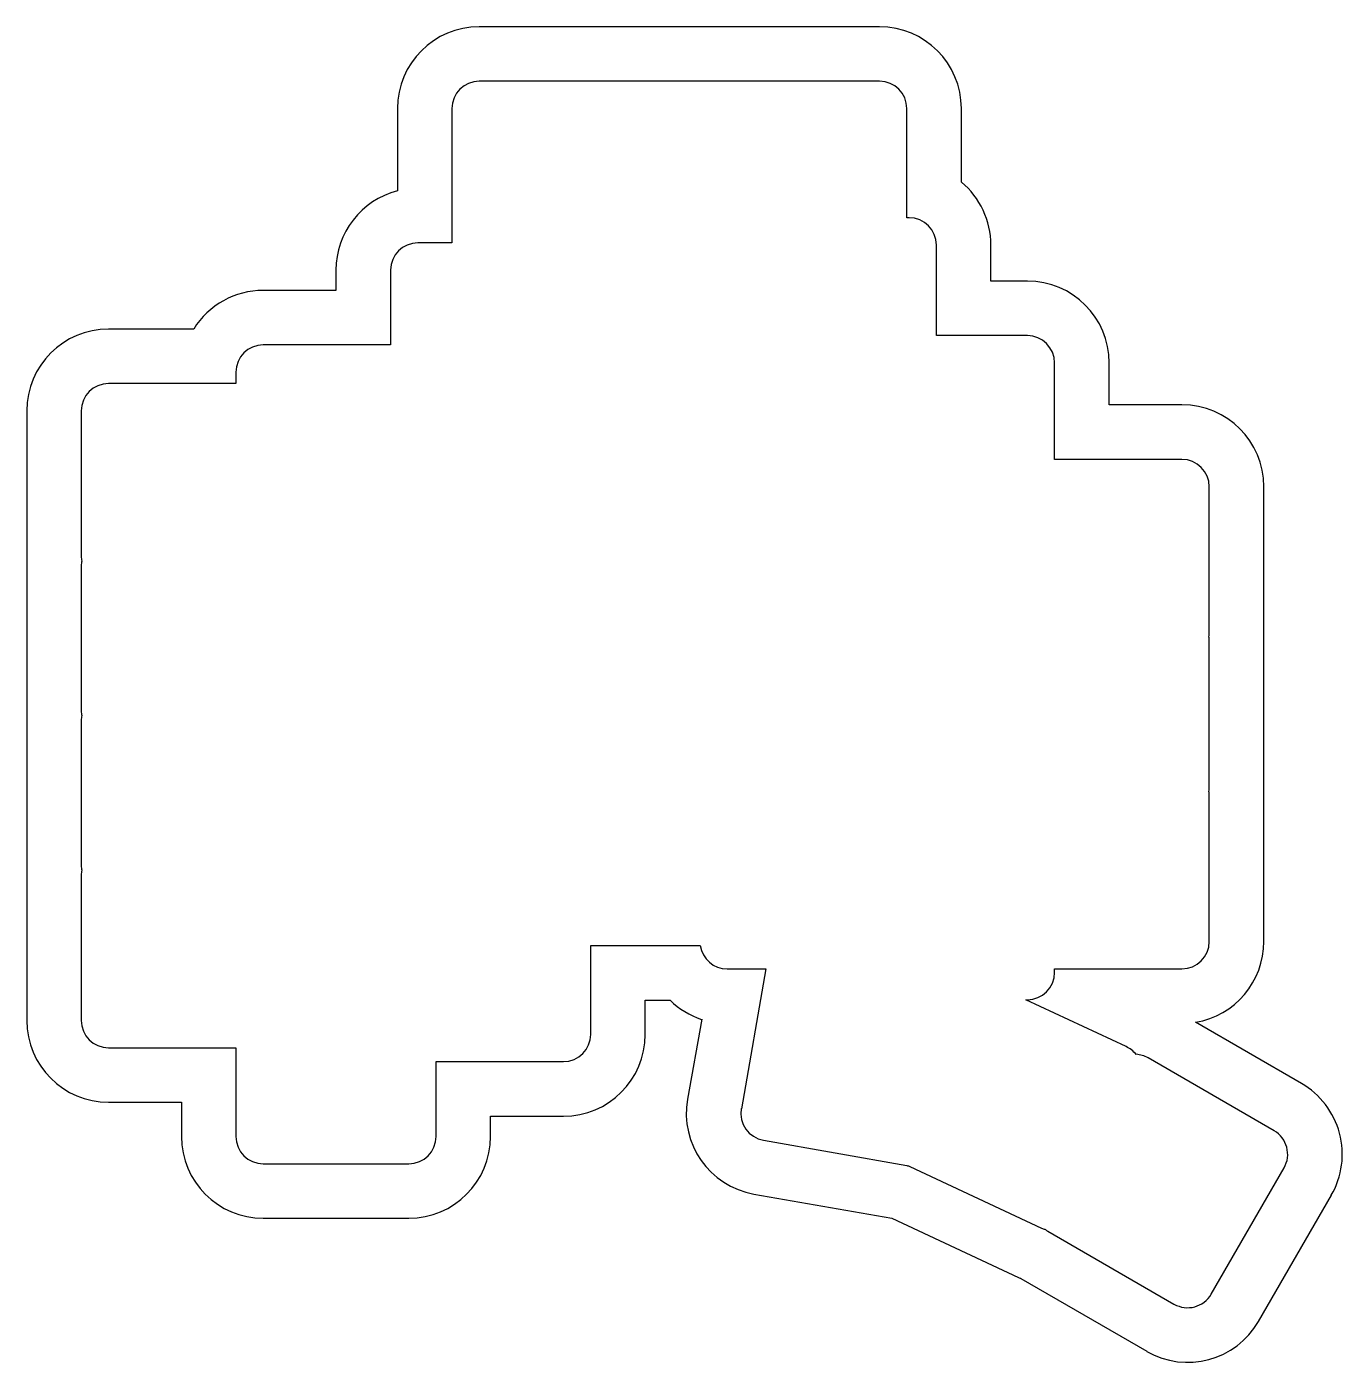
# Model space of a CAD drawing. Header units: millimetres. Extents: x 18 to 163, y -179 to -32.
import ezdxf

# ---------------------------------------------------------------- set-up
doc = ezdxf.new("R2010")
doc.units = ezdxf.units.MM

msp = doc.modelspace()

# ---------------------------------------------------------------- linework, layer by layer
for p, q in [((111.75, -31.77), (67.75, -31.77)), ((111.75, -37.77), (67.75, -37.77)), ((58.75, -40.77), (58.75, -49.82)), ((64.75, -40.77), (64.75, -55.53)), ((114.75, -52.77), (114.75, -40.77)), ((120.75, -48.85), (120.75, -40.77)), ((115, -52.77), (114.75, -52.77)), ((64.75, -55.53), (61, -55.53)), ((118, -65.73), (118, -55.77)), ((124, -59.73), (124, -55.77)), ((52, -58.53), (52, -60.75)), ((58, -58.53), (58, -66.75)), ((128, -59.73), (124, -59.73)), ((52, -60.75), (44, -60.75)), ((36.36, -65), (27, -65)), ((128, -65.73), (118, -65.73)), ((58, -66.75), (44, -66.75)), ((131, -79.33), (131, -68.73)), ((137, -73.33), (137, -68.73)), ((41, -69.75), (41, -71)), ((41, -71), (27, -71)), ((145, -73.33), (137, -73.33)), ((18, -74), (18, -90)), ((24, -74), (24, -90)), ((145, -79.33), (131, -79.33)), ((148, -98.33), (148, -82.33)), ((154, -98.33), (154, -82.33)), ((18, -91), (18, -107)), ((24, -91), (24, -107)), ((148, -115.33), (148, -99.33)), ((154, -115.33), (154, -99.33)), ((18, -108), (18, -124)), ((24, -108), (24, -124)), ((148, -132.33), (148, -116.33)), ((154, -132.33), (154, -116.33)), ((18, -125), (18, -141)), ((24, -125), (24, -141)), ((80, -142.53), (80, -132.78)), ((80, -132.78), (92.03, -132.78)), ((95, -135.33), (99.27, -135.33)), ((99.27, -135.33), (96.56, -150.7)), ((131, -135.73), (131, -135.33)), ((131, -135.33), (145, -135.33)), ((86, -142.53), (86, -138.78)), ((86, -138.78), (88.72, -138.78)), ((127.83, -138.73), (128, -138.73)), ((138.87, -143.88), (127.83, -138.73)), ((92.2, -140.88), (90.65, -149.66)), ((158.12, -147.93), (146.48, -141.21)), ((27, -144), (41, -144)), ((41, -144), (41, -153.75)), ((155.12, -153.12), (141.27, -145.12)), ((63, -153.75), (63, -145.53)), ((63, -145.53), (77, -145.53)), ((27, -150), (35, -150)), ((35, -150), (35, -153.75)), ((69, -153.75), (69, -151.53)), ((69, -151.53), (77, -151.53)), ((98.99, -154.17), (114.75, -156.95)), ((44, -156.75), (60, -156.75)), ((115.07, -157.05), (129.57, -163.82)), ((148.22, -171.08), (156.22, -157.22)), ((97.95, -160.08), (113.1, -162.75)), ((153.42, -174.08), (161.42, -160.22)), ((44, -162.75), (60, -162.75)), ((113.1, -162.75), (127.04, -169.25)), ((130.27, -164.18), (144.12, -172.18)), ((127.27, -169.37), (141.12, -177.37))]:
    msp.add_line(p, q)
for centre, radius, start, end in [((67.75, -40.77), 9, 90, 180), ((111.75, -40.77), 9, 0, 90), ((67.75, -40.77), 3, 90, 180), ((111.75, -40.77), 3, 0, 90), ((61, -58.53), 9, 104.4775, 180), ((115, -55.77), 9, 0, 50.291), ((115, -55.77), 3, 0, 90), ((61, -58.53), 3, 90, 180), ((128, -68.73), 9, 0, 90), ((44, -69.75), 9, 90, 148.1446), ((27, -74), 9, 90, 180), ((128, -68.73), 3, 0, 90), ((44, -69.75), 3, 90, 180), ((27, -74), 3, 90, 180), ((145, -82.33), 9, 0, 90), ((145, -82.33), 3, 0, 90), ((27, -90), 9, 180, 183.1847), ((27, -91), 9, 176.8153, 180), ((27, -90), 3, 180, 189.5941), ((27, -91), 3, 170.4059, 180), ((145, -98.33), 3, 350.4059, 360), ((145, -98.33), 9, 356.8153, 360), ((145, -99.33), 3, 0, 9.5941), ((145, -99.33), 9, 0, 3.1847), ((27, -107), 9, 180, 183.1847), ((27, -107), 3, 180, 189.5941), ((27, -108), 9, 176.8153, 180), ((27, -108), 3, 170.4059, 180), ((145, -115.33), 3, 350.4059, 360), ((145, -116.33), 3, 0, 9.5941), ((145, -115.33), 9, 356.8153, 360), ((145, -116.33), 9, 0, 3.1847), ((27, -124), 9, 180, 183.1847), ((27, -125), 9, 176.8153, 180), ((27, -124), 3, 180, 189.5941), ((27, -125), 3, 170.4059, 180), ((95, -132.33), 3, 188.6269, 270), ((145, -132.33), 3, 270, 360), ((145, -132.33), 9, 279.4733, 360), ((128, -135.73), 3, 270, 360), ((95, -132.33), 9, 225.78, 251.8485), ((27, -141), 9, 180, 270), ((27, -141), 3, 180, 270), ((77, -142.53), 9, 270, 360), ((77, -142.53), 3, 270, 360), ((137.6, -146.6), 3, 398.5202, 65), ((139.77, -147.72), 3, 60, 86.4798), ((153.62, -155.72), 9, 330, 420), ((99.51, -151.22), 9, 170.0046, 260), ((99.51, -151.22), 3, 170, 260), ((44, -153.75), 9, 180, 270), ((44, -153.75), 3, 180, 270), ((60, -153.75), 9, 270, 360), ((60, -153.75), 3, 270, 360), ((153.62, -155.72), 3, 330, 60), ((115.27, -154), 3, 260, 263.2775), ((116.34, -154.34), 3, 241.7225, 245), ((130.84, -161.1), 3, 245, 252.5076), ((131.77, -161.58), 3, 232.4925, 240), ((130.84, -161.1), 9, 245, 245.8208), ((131.77, -161.58), 9, 239.1792, 240), ((145.62, -169.58), 3, 240, 330), ((145.62, -169.58), 9, 240, 330)]:
    msp.add_arc(centre, radius, start, end)

doc.saveas('drawing.dxf')
